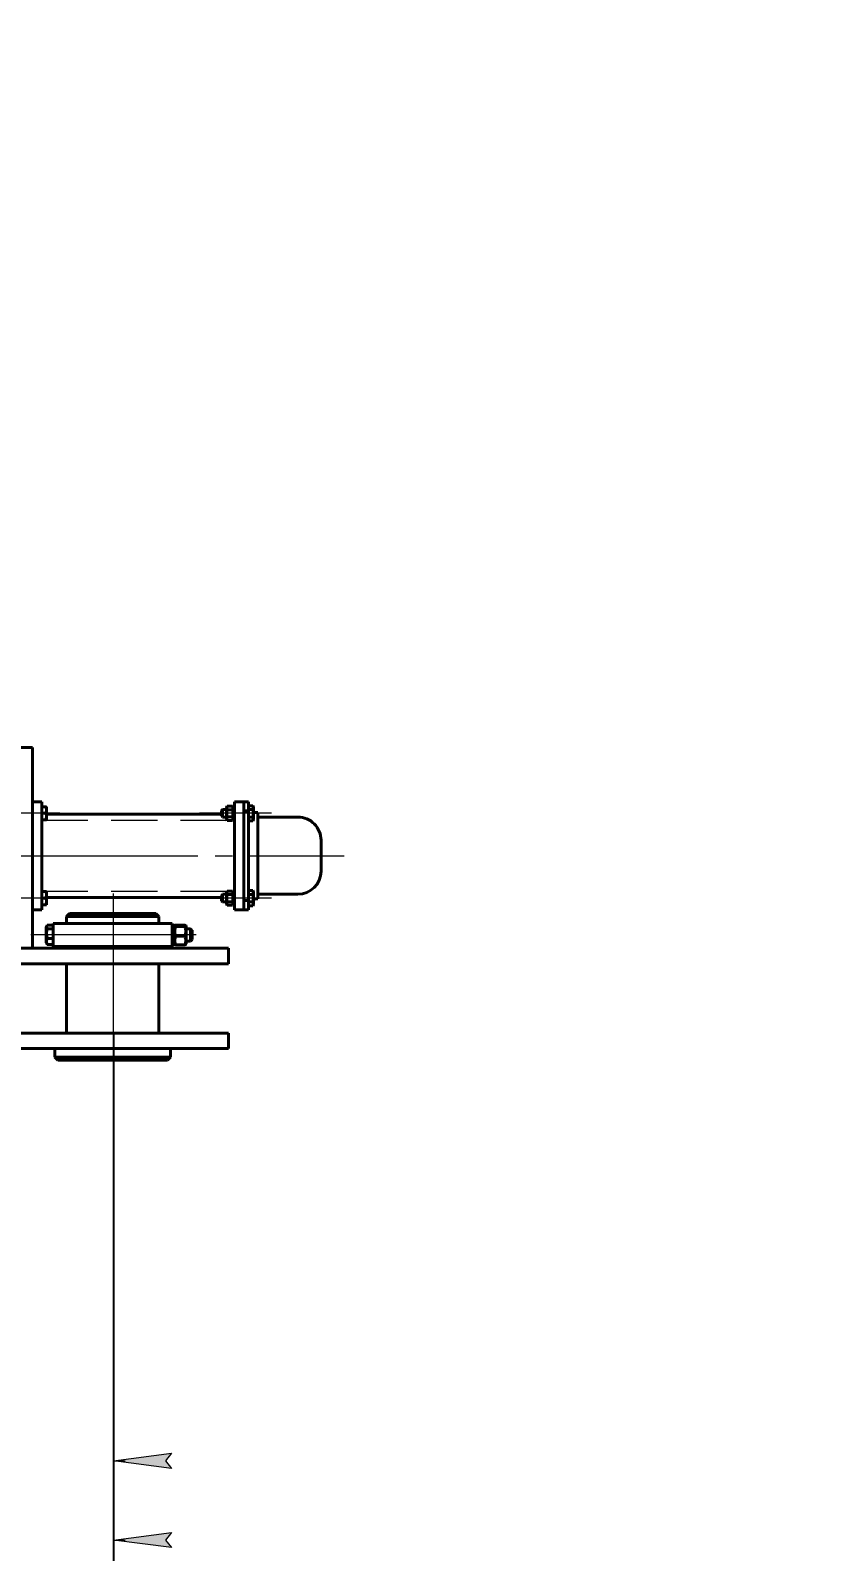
# Model space of a CAD drawing. Header units: millimetres. Extents: x 0 to 841, y 0 to 594.
# Drawn here: x 254 to 322.7, y 220.4 to 351.8 of the extents above; entities that cross this region are included whole.
import ezdxf

# ---------------------------------------------------------------- set-up
doc = ezdxf.new("R2010")
doc.units = ezdxf.units.MM
for name, pattern in [('K5LT_AXLED', [19.99626350402832, 15.49626350402832, -1.5, 1.5, -1.5]), ('K5LT_BASIC', [0]), ('K5LT_DASHED', [6, 4, -2]), ('K5LT_THIN', [0])]:
    doc.linetypes.add(name, pattern=pattern)
doc.layers.add('Системный слой', color=7, linetype='Continuous')
doc.styles.add('KDIMTEXTSTYLE', font='GOST_AU.SHX', dxfattribs={"width": 0.96, "oblique": 15, "height": 5})
doc.dimstyles.new('KDIMSTYLE (0.07)', dxfattribs={"dimtxt": 5, "dimasz": 1, "dimexe": 2, "dimexo": 0.0625, "dimgap": 1, "dimtad": 1, "dimlfac": 15, "dimtxsty": 'KDIMTEXTSTYLE', "dimsah": 1, "dimcen": 0.09, "dimdle": 1, "dimadec": 0, "dimazin": 0, "dimtfac": 0.667, "dimtmove": 0, "dimatfit": 3, "dimfxl": 1, "dimtvp": 1, "dimtolj": 1, "dimtzin": 0, "dimarcsym": 0})

# ---------------------------------------------------------------- blocks, each defined once
blk = doc.blocks.new('U174')
at = {"layer": 'Системный слой', "color": 150, "linetype": 'K5LT_BASIC', "lineweight": 40, "true_color": 0x0080ff}
for p, q in [((255.3573033075578, 274.3998830003552), (255.3573033075593, 273.4575030027819)), ((255.3573033075593, 273.4575030027819), (255.357303307565, 273.0065496670219))]:
    blk.add_line(p, q, dxfattribs=at)
blk = doc.blocks.new('U175')
at = {"layer": 'Системный слой', "color": 150, "linetype": 'K5LT_BASIC', "lineweight": 40, "true_color": 0x0080ff}
for p, q in [((255.4075497614288, 274.4869124113609), (255.3791772023041, 274.4043460553772)), ((255.3791772023041, 274.4043460553772), (255.3929008893386, 274.3213277369427)), ((255.3929008893386, 274.3213277369427), (255.4439715089087, 274.2400943504047)), ((255.4183581618508, 274.5043058156876), (255.4075497614288, 274.4869124113609)), ((255.4305439958439, 274.5215862901637), (255.4183581618508, 274.5043058156876)), ((255.4439715089113, 274.5387525772308), (255.4305439958439, 274.5215862901637))]:
    blk.add_line(p, q, dxfattribs=at)
blk = doc.blocks.new('U176')
at = {"layer": 'Системный слой', "color": 150, "linetype": 'K5LT_BASIC', "lineweight": 40, "true_color": 0x0080ff}
for p, q in [((267.8239699742253, 274.2365496670861), (267.8239699742246, 274.2022760647555)), ((267.8239699742246, 274.2022760647555), (267.8239699742308, 273.1698830004194))]:
    blk.add_line(p, q, dxfattribs=at)
blk = doc.blocks.new('U177')
at = {"layer": 'Системный слой', "color": 150, "linetype": 'K5LT_BASIC', "lineweight": 40, "true_color": 0x0080ff}
for p, q in [((267.9573033075594, 274.1032163337534), (267.9573033075587, 274.0775111320055)), ((267.9573033075587, 274.0775111320055), (267.9573033075634, 273.3032163337534))]:
    blk.add_line(p, q, dxfattribs=at)
blk = doc.blocks.new('U180')
at = {"layer": 'Системный слой', "color": 150, "linetype": 'K5LT_BASIC', "lineweight": 40, "true_color": 0x0080ff}
for p, q in [((266.4373033075553, 274.2188669048518), (266.4373033075571, 274.5398830004123)), ((266.4373033075657, 272.8665496670789), (266.4373033075556, 274.0848290577617))]:
    blk.add_line(p, q, dxfattribs=at)
blk = doc.blocks.new('U206')
at = {"layer": 'Системный слой', "color": 150, "linetype": 'K5LT_BASIC', "lineweight": 40, "true_color": 0x0080ff}
for p, q in [((266.4641402552052, 274.509699290592), (266.4631941951425, 274.4856286994307)), ((266.4631941951425, 274.4856286994307), (266.4872810005814, 274.4617483773101)), ((266.4780828326034, 274.5250664024133), (266.4641402552052, 274.509699290592)), ((266.5011824687454, 274.5402566705915), (266.4780828326034, 274.5250664024133)), ((266.4872810005814, 274.4617483773101), (266.531850436304, 274.4383389805467)), ((266.531850436308, 274.5552320106418), (266.5011824687454, 274.5402566705915))]:
    blk.add_line(p, q, dxfattribs=at)
blk = doc.blocks.new('U207')
at = {"layer": 'Системный слой', "color": 150, "linetype": 'K5LT_BASIC', "lineweight": 40, "true_color": 0x0080ff}
for p, q in [((267.3600923444106, 274.5402564323814), (267.3294228454763, 274.5552320106459)), ((267.3294228454722, 274.4383389805509), (267.3739928899632, 274.461747625391)), ((267.3831903627358, 274.5250665381589), (267.3600923444106, 274.5402564323814)), ((267.3739928899632, 274.461747625391), (267.3980779241863, 274.485626853181)), ((267.3971330273749, 274.5096992892131), (267.3831903627358, 274.5250665381589)), ((267.3980779241863, 274.485626853181), (267.3971330273749, 274.5096992892131))]:
    blk.add_line(p, q, dxfattribs=at)
blk = doc.blocks.new('U208')
at = {"layer": 'Системный слой', "color": 150, "linetype": 'K5LT_BASIC', "lineweight": 40, "true_color": 0x0080ff}
for p, q in [((267.4239699742242, 274.4632163337507), (267.4239699742247, 273.6070456168425)), ((267.4239699742247, 273.6070456168425), (267.423969974232, 272.9432163337507))]:
    blk.add_line(p, q, dxfattribs=at)
blk = doc.blocks.new('U218')
at = {"layer": 'Системный слой', "color": 150, "linetype": 'K5LT_BASIC', "lineweight": 40, "true_color": 0x0080ff}
for p, q in [((265.0906366408896, 274.703216333706), (265.0906366408866, 275.2812164571174)), ((265.0906366409007, 272.5478831237949), (265.0906366408999, 272.703216333706)), ((265.0906366409385, 265.214549790461), (265.0906366409076, 271.2145497904496))]:
    blk.add_line(p, q, dxfattribs=at)
blk = doc.blocks.new('U219')
at = {"layer": 'Системный слой', "color": 150, "linetype": 'K5LT_BASIC', "lineweight": 40, "true_color": 0x0080ff}
for p, q in [((257.0906366408896, 274.7032163336648), (257.0906366408866, 275.2812164570762)), ((257.0906366409007, 272.5478831237516), (257.0906366408999, 272.7032163336648)), ((257.0906366409385, 265.2145497904178), (257.0906366409076, 271.2145497904084))]:
    blk.add_line(p, q, dxfattribs=at)
blk = doc.blocks.new('U230')
at = {"layer": 'Системный слой', "color": 150, "linetype": 'K5LT_BASIC', "lineweight": 40, "true_color": 0x0080ff}
for p, q in [((255.3842172056502, 284.2145497904137), (255.3842172056443, 284.7528831237441)), ((255.3842172056502, 283.6762164570774), (255.3842172056502, 284.2145497904137))]:
    blk.add_line(p, q, dxfattribs=at)
blk = doc.blocks.new('U233')
at = {"layer": 'Системный слой', "color": 150, "linetype": 'K5LT_BASIC', "lineweight": 40, "true_color": 0x0080ff}
for p, q in [((255.3842172056898, 276.88121645708), (255.384217205684, 277.4195497904104)), ((255.3842172056898, 276.3428831237438), (255.3842172056898, 276.88121645708))]:
    blk.add_line(p, q, dxfattribs=at)
blk = doc.blocks.new('U241')
at = {"layer": 'Системный слой', "color": 150, "linetype": 'K5LT_BASIC', "lineweight": 40, "true_color": 0x0080ff}
for p, q in [((270.5908838723553, 276.8812164571165), (270.5908838723517, 277.2145497904517)), ((270.5908838723553, 276.547883123785), (270.5908838723553, 276.8812164571165))]:
    blk.add_line(p, q, dxfattribs=at)
blk = doc.blocks.new('U242')
at = {"layer": 'Системный слой', "color": 150, "linetype": 'K5LT_BASIC', "lineweight": 40, "true_color": 0x0080ff}
for p, q in [((270.4908838723547, 276.8812164571165), (270.4908838723522, 277.1145497904511)), ((270.4908838723547, 276.6478831237844), (270.4908838723547, 276.8812164571165))]:
    blk.add_line(p, q, dxfattribs=at)
blk = doc.blocks.new('U245')
at = {"layer": 'Системный слой', "color": 150, "linetype": 'K5LT_BASIC', "lineweight": 40, "true_color": 0x0080ff}
for p, q in [((270.5908838723157, 284.2145497904498), (270.5908838723121, 284.547883123785)), ((270.5908838723157, 283.8812164571183), (270.5908838723157, 284.2145497904498))]:
    blk.add_line(p, q, dxfattribs=at)
blk = doc.blocks.new('U246')
at = {"layer": 'Системный слой', "color": 150, "linetype": 'K5LT_BASIC', "lineweight": 40, "true_color": 0x0080ff}
for p, q in [((270.4908838723151, 284.2145497904498), (270.4908838723126, 284.4478831237844)), ((270.4908838723151, 283.9812164571177), (270.4908838723151, 284.2145497904498))]:
    blk.add_line(p, q, dxfattribs=at)
blk = doc.blocks.new('U253')
at = {"layer": 'Системный слой', "color": 150, "linetype": 'K5LT_BASIC', "lineweight": 40, "true_color": 0x0080ff}
for p, q in [((279.0908838723066, 281.8812164571841), (279.0908838723211, 280.5478831238436)), ((279.0908838723211, 280.5478831238436), (279.0908838723211, 279.2145497905174))]:
    blk.add_line(p, q, dxfattribs=at)
blk = doc.blocks.new('U258')
at = {"layer": 'Системный слой', "color": 150, "linetype": 'K5LT_BASIC', "lineweight": 40, "true_color": 0x0080ff}
for p, q in [((273.624217205627, 284.2812164571545), (273.6242172056674, 280.547883123801)), ((273.6242172056674, 280.547883123801), (273.6242172056674, 276.8145497904879))]:
    blk.add_line(p, q, dxfattribs=at)
blk = doc.blocks.new('U259')
at = {"layer": 'Системный слой', "color": 150, "linetype": 'K5LT_BASIC', "lineweight": 40, "true_color": 0x0080ff}
for start, end in [(180.0004692233696, 186.8058033297937), (248.8998039779968, 269.9999999999999)]:
    blk.add_arc((273.4908838722901, 284.9478831238205), 0.6666666666666669, start, end, dxfattribs=at)
blk = doc.blocks.new('U260')
at = {"layer": 'Системный слой', "color": 150, "linetype": 'K5LT_BASIC', "lineweight": 40, "true_color": 0x0080ff}
for start, end in [(173.1941966736379, 179.9995308298248), (90.0000000000001, 111.1001960220037)]:
    blk.add_arc((273.4908838723376, 276.1478831238205), 0.6666666666666677, start, end, dxfattribs=at)
blk = doc.blocks.new('KDIMARROW_01')
at = {"layer": 'Системный слой'}
blk.add_hatch(color=0, dxfattribs=at).paths.add_polyline_path([(0, 0), (-5, 0.658262491226197), (-4.5, 5.51091059616309e-16), (-5, -0.6582624912261956)])
at = {"layer": 'Системный слой', "color": 0, "linetype": 'K5LT_THIN', "lineweight": 18}
for p, q in [((-4.5, 5.51091059616309e-16), (-5, 0.658262491226197)), ((-5, 0.658262491226197), (0, 0)), ((0, 0), (-5, -0.6582624912261956)), ((-5, -0.6582624912261956), (-4.5, 5.51091059616309e-16)), ((0, 0), (-1, 0))]:
    blk.add_line(p, q, dxfattribs=at)

msp = doc.modelspace()

# ---------------------------------------------------------------- linework, layer by layer
at = {"layer": 'Системный слой', "color": 150, "linetype": 'K5LT_BASIC', "lineweight": 40, "true_color": 0x0080ff}
for p, q in [((254.157550538995, 289.8812164570691), (253.0908838723284, 289.8812164570633)), ((254.1575505390888, 272.5478831237357), (254.157550538995, 289.8812164570691)), ((254.1575505389805, 285.2145497903574), (254.9575505389805, 285.2145497903617)), ((254.9575505389805, 285.2145497903617), (254.957550539031, 275.8812164570284)), ((271.6242172056472, 285.2145497904518), (272.4242172056472, 285.2145497904561)), ((271.6242172056472, 285.2145497904518), (271.6242172056977, 275.8812164571185)), ((272.4242172056472, 285.2145497904561), (272.4242172056977, 275.8812164571228)), ((272.4242172056472, 285.2145497904561), (272.8242172056429, 285.2145497904626)), ((272.8242172056429, 285.2145497904626), (272.8242172056515, 284.4145497904583)), ((254.9575505389793, 284.7812164570769), (255.3172463227819, 284.7812164570788)), ((254.9575505389841, 284.214549790412), (255.3172463227868, 284.2145497904139)), ((255.3172463227819, 284.7812164570788), (255.3678589480172, 284.7812164570773)), ((255.3678589480172, 284.7812164570773), (255.3842172056443, 284.7528831237441)), ((255.3842172056505, 284.1478831237226), (270.4908838723154, 284.1478831238043)), ((270.5908838723121, 284.547883123785), (270.4908838723126, 284.4478831237844)), ((270.5908838723157, 283.8812164571183), (270.4908838723151, 283.9812164571177)), ((270.9308838723141, 284.5478831237868), (270.5908838723121, 284.547883123785)), ((270.9308838723177, 283.8812164571202), (270.5908838723157, 283.8812164571183)), ((270.9308838723111, 284.7212164571201), (270.9939152914766, 284.8303900775894)), ((270.9308838723166, 283.7078831237868), (270.9308838723111, 284.7212164571201)), ((270.9939152914766, 284.8303900775894), (271.4278524531443, 284.8303900775917)), ((270.9939152914812, 284.5224699340187), (271.4278524531489, 284.5224699340211)), ((270.9939152914845, 283.9066296468831), (271.4278524531522, 283.9066296468855)), ((271.4278524531443, 284.8303900775917), (271.4908838723111, 284.7212164571231)), ((271.4908838723166, 283.7078831237898), (271.4908838723111, 284.7212164571231)), ((271.4908838723111, 284.7212164571231), (271.4908838723166, 283.7078831237898)), ((271.4908838723111, 284.7212164571231), (271.6242172056444, 284.7212164571239)), ((272.4242172056515, 284.4145497904561), (272.4242172056933, 276.6812164571228)), ((272.4242172056515, 284.4145497904561), (272.8242172056515, 284.4145497904583)), ((272.8242172056437, 284.8688800955453), (273.1839129894463, 284.8688800955472)), ((272.8242172056485, 284.5417149430014), (273.1839129894511, 284.5417149430034)), ((272.8242172056933, 276.6812164571249), (272.8242172056515, 284.4145497904583)), ((272.824217205652, 283.8873846379199), (273.1839129894547, 283.8873846379218)), ((273.1839129894463, 284.8688800955472), (273.250883872311, 284.7528831237993)), ((273.2508838723168, 283.6762164571327), (273.250883872311, 284.7528831237993)), ((273.4908838722936, 284.2812164571538), (273.624217205627, 284.2812164571545)), ((273.6242172056383, 283.8812164571546), (277.0908838722958, 283.8812164571733)), ((254.9575505389854, 283.6478831237436), (255.3172463227881, 283.6478831237455)), ((255.3678589480233, 283.647883123744), (255.3172463227881, 283.6478831237455)), ((255.3678589480233, 283.647883123744), (255.3842172056502, 283.6762164570774)), ((270.9308838723166, 283.7078831237868), (270.9939152914833, 283.5987095033182)), ((270.9939152914833, 283.5987095033182), (271.427852453151, 283.5987095033205)), ((271.427852453151, 283.5987095033205), (271.4908838723166, 283.7078831237898)), ((271.4908838723166, 283.7078831237898), (271.6242172056499, 283.7078831237906)), ((272.8242172056507, 283.5602194853822), (273.1839129894533, 283.5602194853841)), ((273.1839129894533, 283.5602194853841), (273.2508838723168, 283.6762164571327)), ((254.957550539019, 277.4478831237432), (255.3172463228216, 277.4478831237452)), ((255.3172463228216, 277.4478831237452), (255.3678589480568, 277.4478831237437)), ((255.3678589480568, 277.4478831237437), (255.384217205684, 277.4195497904104)), ((270.9308838723508, 277.3878831237868), (270.9939152915163, 277.4970567442561)), ((270.9308838723562, 276.3745497904535), (270.9308838723508, 277.3878831237868)), ((270.9939152915163, 277.4970567442561), (271.427852453184, 277.4970567442584)), ((271.427852453184, 277.4970567442584), (271.4908838723508, 277.3878831237898)), ((271.4908838723562, 276.3745497904565), (271.4908838723508, 277.3878831237898)), ((271.4908838723508, 277.3878831237898), (271.4908838723562, 276.3745497904565)), ((271.4908838723508, 277.3878831237898), (271.6242172056841, 277.3878831237906)), ((272.8242172056833, 277.5355467622119), (273.1839129894859, 277.5355467622139)), ((273.1839129894859, 277.5355467622139), (273.2508838723506, 277.419549790466)), ((273.2508838723564, 276.3428831237994), (273.2508838723506, 277.419549790466)), ((254.9575505390238, 276.8812164570783), (255.3172463228264, 276.8812164570803)), ((254.9575505390251, 276.3145497904099), (255.3172463228277, 276.3145497904118)), ((255.3678589480629, 276.3145497904104), (255.3172463228277, 276.3145497904118)), ((255.3678589480629, 276.3145497904104), (255.3842172056898, 276.3428831237438)), ((255.3842172056895, 276.9478831237226), (270.4908838723543, 276.9478831238043)), ((270.5908838723517, 277.2145497904517), (270.4908838723522, 277.1145497904511)), ((270.5908838723553, 276.547883123785), (270.4908838723547, 276.6478831237844)), ((270.9308838723538, 277.2145497904535), (270.5908838723517, 277.2145497904517)), ((270.9308838723574, 276.5478831237868), (270.5908838723553, 276.547883123785)), ((270.9308838723562, 276.3745497904535), (270.993915291523, 276.2653761699849)), ((270.9939152915209, 277.1891366006854), (271.4278524531886, 277.1891366006877)), ((270.9939152915242, 276.5732963135498), (271.4278524531919, 276.5732963135521)), ((270.993915291523, 276.2653761699849), (271.4278524531907, 276.2653761699872)), ((271.4278524531907, 276.2653761699872), (271.4908838723562, 276.3745497904565)), ((271.4908838723562, 276.3745497904565), (271.6242172056895, 276.3745497904573)), ((272.4242172056933, 276.6812164571228), (272.8242172056933, 276.6812164571249)), ((272.8242172056881, 277.2083816096681), (273.1839129894908, 277.20838160967)), ((272.8242172056933, 276.6812164571249), (272.8242172056933, 275.8812164571293)), ((272.8242172056917, 276.5540513045866), (273.1839129894943, 276.5540513045885)), ((272.8242172056904, 276.2268861520488), (273.183912989493, 276.2268861520507)), ((273.183912989493, 276.2268861520507), (273.2508838723564, 276.3428831237994)), ((273.4908838723341, 276.8145497904871), (273.6242172056674, 276.8145497904879)), ((273.6242172056743, 277.2145497904879), (277.0908838723319, 277.2145497905066)), ((254.157550539031, 275.881216457024), (254.957550539031, 275.8812164570284)), ((266.2239699742155, 274.7032163337118), (255.9573033075488, 274.7032163336589)), ((255.9573033075488, 274.7032163336589), (255.9573033075591, 272.7032163336589)), ((257.3573033075519, 275.5478831237442), (257.0906366408866, 275.2812164570762)), ((257.0906366408866, 275.2812164570762), (265.0906366408866, 275.2812164571174)), ((257.3573033075519, 275.5478831237442), (264.8239699742186, 275.5478831237827)), ((264.8239699742186, 275.5478831237827), (265.0906366408866, 275.2812164571174)), ((266.2239699742155, 274.7032163337118), (266.2239699742258, 272.7032163337118)), ((271.6242172056977, 275.8812164571185), (272.4242172056977, 275.8812164571228)), ((272.4242172056977, 275.8812164571228), (272.8242172056933, 275.8812164571293)), ((255.4075497614288, 274.4869124113609), (255.3573033075578, 274.3998830003552)), ((255.9573033075578, 274.5387525772335), (255.4439715089113, 274.5387525772308)), ((255.9573033075553, 274.2400943504073), (255.4439715089087, 274.2400943504047)), ((255.9573033075589, 273.4045581068655), (255.4439715089123, 273.4045581068629)), ((266.4373033075571, 274.5398830004123), (266.2239699742238, 274.5398830004112)), ((266.4641402552052, 274.509699290592), (266.4373033075575, 274.4632163337456)), ((266.4373033075553, 274.2188669048518), (266.4373033075559, 274.1801982221479)), ((266.4373033075559, 274.1801982221479), (266.4373033075556, 274.0848290577617)), ((267.3294228454763, 274.5552320106459), (266.531850436308, 274.5552320106418)), ((267.3294228454722, 274.4383389805509), (266.531850436304, 274.4383389805467)), ((267.3294228454748, 273.5863233036552), (266.5318504363065, 273.5863233036511)), ((267.4239699742242, 274.4632163337507), (267.3971330273749, 274.5096992892131)), ((267.4239699742225, 274.236549667084), (267.8239699742253, 274.2365496670861)), ((267.8239699742253, 274.2365496670861), (267.9573033075594, 274.1032163337534)), ((254.1575505390888, 272.5478831237357), (253.0908838721716, 272.54788312373)), ((254.1575505390888, 272.5478831237357), (261.0908838727963, 272.5478831237733)), ((255.4075497614369, 272.9195202560167), (255.357303307565, 273.0065496670219)), ((255.957303307565, 272.8676800901497), (255.4439715089185, 272.8676800901471)), ((266.2239699742258, 272.7032163337118), (255.9573033075591, 272.7032163336589)), ((271.0908838727963, 272.5478831238273), (261.0908838727963, 272.5478831237733)), ((266.4373033075657, 272.8665496670789), (266.2239699742324, 272.8665496670778)), ((266.4641402552135, 272.8967333768995), (266.4373033075653, 272.9432163337456)), ((267.3294228454814, 272.8512006568545), (266.5318504363132, 272.8512006568504)), ((267.423969974232, 272.9432163337507), (267.3971330273832, 272.896733378288)), ((267.423969974228, 273.1698830004174), (267.8239699742308, 273.1698830004194)), ((267.8239699742308, 273.1698830004194), (267.9573033075634, 273.3032163337534)), ((271.0908838728035, 271.2145497904804), (271.0908838727963, 272.5478831238273)), ((261.0908838728035, 271.214549790429), (253.0908838721716, 271.2145497903878)), ((271.0908838728035, 271.2145497904804), (261.0908838728035, 271.214549790429)), ((253.0908838721716, 265.2145497903962), (261.0908838728816, 265.2145497904394)), ((271.0908838728816, 265.2145497904934), (261.0908838728816, 265.2145497904394)), ((271.0908838728889, 263.8812164571465), (271.0908838728816, 265.2145497904934)), ((261.0908838728889, 263.8812164570951), (253.0908838721716, 263.8812164570541)), ((256.0906366409491, 263.1478831237377), (256.0906366409453, 263.881216457071)), ((256.0906366409491, 263.1478831237377), (256.3573033076171, 262.8812164570724)), ((256.0906366409491, 263.1478831237377), (266.0906366409491, 263.1478831237893)), ((256.3573033076171, 262.8812164570724), (265.8239699742838, 262.8812164571212)), ((271.0908838728889, 263.8812164571465), (261.0908838728889, 263.8812164570951)), ((266.0906366409491, 263.1478831237893), (265.8239699742838, 262.8812164571212)), ((266.0906366409491, 263.1478831237893), (266.0906366409453, 263.8812164571225))]:
    msp.add_line(p, q, dxfattribs=at)
at = {"layer": 'Системный слой', "color": 30, "linetype": 'K5LT_AXLED', "lineweight": 18, "true_color": 0xff8000}
for p, q in [((256.530883872314, 284.2145497904163), (250.1242172056473, 284.2145497903816)), ((274.7975505389805, 284.2145497904744), (268.5908838723138, 284.2145497904408)), ((252.9575505389805, 280.5478831237101), (281.0908838723211, 280.5478831238538)), ((256.5308838723536, 276.8812164570828), (250.1242172056869, 276.8812164570481)), ((261.1574269235915, 262.0478831237638), (261.157426923513, 277.2812164570972)), ((274.7975505390202, 276.881216457141), (268.5908838723535, 276.8812164571075)), ((268.2907602568585, 273.7032163337552), (254.0240935901919, 273.7032163336817))]:
    msp.add_line(p, q, dxfattribs=at)
at = {"layer": 'Системный слой', "color": 7, "linetype": 'K5LT_THIN', "lineweight": 18}
for p, q in [((270.590883872313, 284.5117987319516), (270.5547994804789, 284.5117987319514)), ((270.5908838723163, 283.9173008489516), (270.5547994804821, 283.9173008489514)), ((270.9308838723144, 284.5117987319535), (270.590883872313, 284.5117987319516)), ((270.9308838723177, 283.9173008489535), (270.5908838723163, 283.9173008489516)), ((270.5908838723527, 277.1784653986183), (270.5547994805186, 277.1784653986181)), ((270.5908838723559, 276.5839675156183), (270.5547994805218, 276.5839675156181)), ((270.9308838723541, 277.1784653986201), (270.5908838723527, 277.1784653986183)), ((270.9308838723574, 276.5839675156201), (270.5908838723559, 276.5839675156183)), ((267.4239699742226, 274.182423079334), (267.8239699742244, 274.1824230793361)), ((267.8239699742244, 274.1824230793361), (267.8451863902652, 274.1824230793517)), ((267.8451863902652, 274.1824230793517), (267.8780965619756, 274.1824230793363)), ((267.4239699742275, 273.2240095881673), (267.8239699742293, 273.2240095881694)), ((267.8239699742293, 273.2240095881694), (267.8780965619806, 273.2240095881697))]:
    msp.add_line(p, q, dxfattribs=at)
at = {"layer": 'Системный слой', "color": 7, "linetype": 'K5LT_DASHED', "lineweight": 18}
for p, q in [((254.9575505389639, 283.6145497903869), (271.4376991596076, 283.6157645694795)), ((254.9575505389971, 277.4812164570536), (271.6242172056637, 277.4812164571437))]:
    msp.add_line(p, q, dxfattribs=at)
at = {"layer": 'Системный слой', "color": 150, "linetype": 'K5LT_BASIC', "lineweight": 40, "true_color": 0x0080ff}
for centre, start, end in [((277.0908838723066, 281.8812164571733), 0, 90.00000000030988), ((277.0908838723211, 279.2145497905066), 270.0000000003099, 0)]:
    msp.add_arc(centre, 2, start, end, dxfattribs=at)
for centre, major_axis, ratio, start_param, end_param in [((266.1123259123279, 273.7032163337439), (-2.295434809345097, -0.7464316670235875), 0.1646555951899774, 4.517048962130072, 4.610310215070851), ((266.5489473694615, 273.7032163337462), (-2.295434809345096, -0.7464316670235872), 0.1646555951899775, 4.707484177496312, 4.80074543043709)]:
    msp.add_ellipse(centre, major_axis=major_axis, ratio=ratio, start_param=start_param, end_param=end_param, dxfattribs=at)
for points, knots in [([(255.3172463227868, 284.2145497904139), (255.3245853939527, 284.2365670158273), (255.3344027328324, 284.2688144502287), (255.3465803604215, 284.3168225633983), (255.3550059971464, 284.3567709814455), (255.3615176917349, 284.398312279597), (255.3655537808108, 284.4361204614118), (255.3676433064928, 284.4710307980167), (255.3680721569759, 284.5048986943916), (255.3670335125165, 284.5371466898706), (255.3643544969513, 284.5731609249414), (255.359361915937, 284.6132187905866), (255.3489067050165, 284.6710863212224), (255.33458836827, 284.7270458157781), (255.3216812783328, 284.7679115355935), (255.3172463227819, 284.7812164570788)], [0, 0, 0, 0, 1.912448713756771, 2.780687487253652, 4.100621444448037, 5.299780095756682, 6.277541965017119, 7.267519297970911, 8.214858074124157, 9.102066570931536, 9.958160303253212, 11.22579665117693, 12.46383647138562, 14.8426704452953, 16, 16, 16, 16]), ([(255.3172463227881, 283.6478831237455), (255.3245853939542, 283.6699003491591), (255.3344027328341, 283.7021477835607), (255.3465803604235, 283.7501558967306), (255.3550059971486, 283.7901043147781), (255.3615176917374, 283.8316456129299), (255.3655537808135, 283.869453794745), (255.3676433064957, 283.9043641313501), (255.368072156979, 283.9382320277252), (255.3670335125198, 283.9704800232045), (255.3643544969548, 284.0064942582754), (255.3593619159408, 284.0465521239209), (255.3489067050206, 284.104419654557), (255.3345883682745, 284.1603791491129), (255.3216812783376, 284.2012448689285), (255.3172463227868, 284.2145497904139)], [0, 0, 0, 0, 1.912448713759074, 2.780687487257097, 4.100621444453032, 5.299780095762793, 6.277541965023885, 7.267519297978096, 8.21485807413137, 9.102066570938513, 9.958160303259739, 11.22579665118263, 12.46383647139023, 14.84267044529702, 16, 16, 16, 16]), ([(270.9939152914766, 284.8303900775894), (270.9825624847722, 284.810726428927), (270.9696993046464, 284.7847671032604), (270.9577412845955, 284.7507682113425), (270.9522481264899, 284.7305356536766), (270.9484494475618, 284.7099911260325), (270.9464828364282, 284.691021250405), (270.9460792122023, 284.6726178254903), (270.9472112634741, 284.6523250586351), (270.9504798295669, 284.6300551034902), (270.9571939627065, 284.6031178171358), (270.9701165585066, 284.5670783333989), (270.9840685850244, 284.5395250001775), (270.9939152914812, 284.5224699340187)], [0, 0, 0, 0, 2.750356140234145, 3.588043763920461, 4.63730758382182, 5.492849219428376, 6.359079385765209, 7.188000814899543, 7.964308249604735, 9.085494098083332, 10.18771442924891, 11.61111218460612, 14, 14, 14, 14]), ([(270.9939152914812, 284.5224699340187), (270.9865760486966, 284.4970460374957), (270.977386463288, 284.4619846568324), (270.9660268164243, 284.4097896496918), (270.958376780512, 284.3679072190108), (270.9521137554181, 284.321771301597), (270.9483769317972, 284.2806749283401), (270.946471907263, 284.2427332315362), (270.9460792038107, 284.2069254310796), (270.9470567642068, 284.1718790505957), (270.9495781848822, 284.1327396091918), (270.9548414644039, 284.0839768435101), (270.9676153163263, 284.0062598290388), (270.9826178476684, 283.9457651480937), (270.9939152914845, 283.9066296468831)], [0, 0, 0, 0, 1.905022756020355, 2.606894519300273, 3.844332604171159, 4.968543839773186, 5.957069495295124, 6.81329934184877, 7.701429444492421, 8.533187410249436, 9.335775284301192, 10.52418436047986, 12.06338775678538, 15, 15, 15, 15]), ([(270.9939152914845, 283.9066296468831), (270.98256248478, 283.8869659982209), (270.9696993046536, 283.8610066725553), (270.9577412846021, 283.8270077806382), (270.9522481264961, 283.8067752229728), (270.9484494475675, 283.7862306953292), (270.9464828364336, 283.767260819702), (270.9460792122072, 283.7488573947877), (270.9472112634786, 283.7285646279329), (270.9504798295709, 283.7062946727884), (270.9571939627099, 283.6793573864343), (270.9701165585095, 283.6433179026978), (270.9840685850265, 283.6157645694768), (270.9939152914833, 283.5987095033182)], [0, 0, 0, 0, 2.750356140213974, 3.588043763894758, 4.63730758379039, 5.49284921939356, 6.359079385728336, 7.188000814862418, 7.96430824956875, 9.085494098050821, 10.18771442922096, 11.6111121845871, 14, 14, 14, 14]), ([(271.4278524531489, 284.5224699340211), (271.4392052598529, 284.5421335826842), (271.452068439979, 284.5680929083497), (271.4640264600299, 284.6020918002676), (271.4695196181355, 284.6223243579333), (271.4733182970637, 284.6428688855773), (271.4752849081973, 284.6618387612048), (271.4756885324233, 284.6802421861194), (271.4745564811515, 284.7005349529747), (271.4712879150588, 284.7228049081197), (271.4645737819193, 284.7497421944742), (271.4516511861191, 284.7857816782114), (271.4376991596014, 284.813335011433), (271.4278524531443, 284.8303900775917)], [0, 0, 0, 0, 2.750356140214016, 3.588043763895241, 4.637307583790903, 5.49284921939392, 6.359079385728623, 7.188000814862696, 7.964308249569036, 9.085494098051127, 10.18771442922122, 11.61111218458714, 14, 14, 14, 14]), ([(271.4278524531522, 283.9066296468855), (271.435191695937, 283.9320535434084), (271.4443812813455, 283.9671149240718), (271.4557409282091, 284.0193099312124), (271.4633909641212, 284.0611923618935), (271.4696539892154, 284.1073282793072), (271.4733908128363, 284.1484246525641), (271.4752958373705, 284.1863663493681), (271.4756885408228, 284.2221741498246), (271.4747109804267, 284.2572205303085), (271.4721895597514, 284.2963599717124), (271.4669262802299, 284.345122737394), (271.4541524283069, 284.4228397518655), (271.4391498969649, 284.4833344328105), (271.4278524531489, 284.5224699340211)], [0, 0, 0, 0, 1.905022756020713, 2.606894519300851, 3.844332604171235, 4.968543839773329, 5.957069495295709, 6.813299341849262, 7.701429444492958, 8.533187410249912, 9.335775284301475, 10.52418436047991, 12.06338775678567, 15, 15, 15, 15]), ([(271.427852453151, 283.5987095033205), (271.4392052598558, 283.6183731519828), (271.452068439982, 283.6443324776484), (271.4640264600335, 283.6783313695655), (271.4695196181395, 283.6985639272308), (271.4733182970681, 283.7191084548745), (271.475284908202, 283.7380783305016), (271.4756885324284, 283.7564817554159), (271.474556481157, 283.7767745222708), (271.4712879150647, 283.7990444774153), (271.4645737819257, 283.8259817637693), (271.4516511861262, 283.8620212475059), (271.4376991596089, 283.8895745807268), (271.4278524531522, 283.9066296468855)], [0, 0, 0, 0, 2.750356140214343, 3.588043763894831, 4.637307583790548, 5.492849219393844, 6.359079385728626, 7.188000814862721, 7.964308249569093, 9.085494098051369, 10.18771442922165, 11.6111121845867, 14, 14, 14, 14]), ([(273.1839129894511, 284.5417149430034), (273.1959753465745, 284.5626075697073), (273.2096424754581, 284.5901893532276), (273.2223478717622, 284.6263131758903), (273.2281843522494, 284.6478102684101), (273.2322204486106, 284.6696388290319), (273.23430997294, 284.6897943218861), (273.2347388236802, 284.7093479608579), (273.2335360192039, 284.7309090256416), (273.2300631677304, 284.7545708529831), (273.2229294012697, 284.7831917197349), (273.209199143232, 284.8214836712056), (273.1943751150569, 284.8507590877534), (273.1839129894463, 284.8688800955472)], [0, 0, 0, 0, 2.750356140215421, 3.588043763896403, 4.637307583792444, 5.492849219395899, 6.359079385730834, 7.188000814864949, 7.964308249571199, 9.085494098053031, 10.18771442922285, 11.61111218458831, 14, 14, 14, 14]), ([(273.1839129894547, 283.8873846379218), (273.1917109349135, 283.9143975279773), (273.2014748694099, 283.9516502449322), (273.2135444942027, 284.0071074400192), (273.2216726573589, 284.0516075226179), (273.2283271215219, 284.10062693487), (273.232297496619, 284.1442918314555), (273.2343215851866, 284.1846048843097), (273.2347388326047, 284.2226506722948), (273.233865281811, 284.2539682191273), (273.2318784740899, 284.2898062896107), (273.227595645214, 284.3369277389144), (273.2142933396033, 284.4255258676151), (273.197244324374, 284.4955338349157), (273.1839129894511, 284.5417149430034)], [0, 0, 0, 0, 1.905022756022282, 2.606894519303093, 3.844332604174101, 4.968543839776878, 5.957069495301741, 6.813299341853565, 7.701429444497286, 8.53318741025401, 8.934797495635884, 10.13277608341734, 11.7385470668006, 15, 15, 15, 15]), ([(273.1839129894533, 283.5602194853841), (273.1959753465771, 283.5811121120876), (273.2096424754612, 283.6086938956075), (273.222347871766, 283.6448177182694), (273.2281843522536, 283.6663148107888), (273.2322204486152, 283.6881433714101), (273.2343099729451, 283.708298864264), (273.2347388236855, 283.7278525032355), (273.2335360192097, 283.7494135680187), (273.2300631677367, 283.7730753953598), (273.2229294012764, 283.801696262111), (273.2091991432395, 283.839988213581), (273.194375115065, 283.8692636301283), (273.1839129894547, 283.8873846379218)], [0, 0, 0, 0, 2.750356140214734, 3.588043763895521, 4.637307583791361, 5.492849219394694, 6.359079385729547, 7.188000814863672, 7.964308249569951, 9.085494098051905, 10.1877144292219, 11.61111218458765, 14, 14, 14, 14]), ([(255.3172463228264, 276.8812164570803), (255.3245853939924, 276.9032336824937), (255.3344027328721, 276.935481116895), (255.3465803604612, 276.9834892300646), (255.355005997186, 277.0234376481118), (255.3615176917746, 277.0649789462633), (255.3655537808505, 277.1027871280781), (255.3676433065325, 277.1376974646831), (255.3680721570155, 277.171565361058), (255.3670335125561, 277.203813356537), (255.364354496991, 277.2398275916077), (255.3593619159767, 277.279885457253), (255.3489067050562, 277.3377529878887), (255.3345883683097, 277.3937124824445), (255.3216812783725, 277.4345782022599), (255.3172463228216, 277.4478831237452)], [0, 0, 0, 0, 1.912448713756771, 2.780687487253652, 4.100621444448037, 5.299780095756682, 6.277541965017119, 7.267519297970911, 8.214858074124157, 9.102066570931536, 9.958160303253212, 11.22579665117693, 12.46383647138562, 14.8426704452953, 16, 16, 16, 16]), ([(270.9939152915163, 277.4970567442561), (270.9825624848119, 277.4773930955936), (270.9696993046861, 277.451433769927), (270.9577412846352, 277.4174348780091), (270.9522481265296, 277.3972023203433), (270.9484494476014, 277.3766577926992), (270.9464828364679, 277.3576879170716), (270.946079212242, 277.339284492157), (270.9472112635138, 277.3189917253018), (270.9504798296065, 277.2967217701569), (270.9571939627461, 277.2697844838025), (270.9701165585463, 277.2337450000655), (270.984068585064, 277.2061916668442), (270.9939152915209, 277.1891366006854)], [0, 0, 0, 0, 2.750356140234145, 3.588043763920461, 4.63730758382182, 5.492849219428376, 6.359079385765209, 7.188000814899543, 7.964308249604735, 9.085494098083332, 10.18771442924891, 11.61111218460612, 14, 14, 14, 14]), ([(271.4278524531886, 277.1891366006877), (271.4392052598926, 277.2088002493508), (271.4520684400187, 277.2347595750165), (271.4640264600695, 277.2687584669343), (271.4695196181752, 277.2889910245999), (271.4733182971033, 277.309535552244), (271.4752849082369, 277.3285054278715), (271.475688532463, 277.3469088527861), (271.4745564811912, 277.3672016196413), (271.4712879150985, 277.3894715747863), (271.4645737819589, 277.4164088611409), (271.4516511861588, 277.452448344878), (271.437699159641, 277.4800016780997), (271.427852453184, 277.4970567442584)], [0, 0, 0, 0, 2.750356140214016, 3.588043763895241, 4.637307583790903, 5.49284921939392, 6.359079385728623, 7.188000814862696, 7.964308249569036, 9.085494098051127, 10.18771442922122, 11.61111218458714, 14, 14, 14, 14]), ([(273.1839129894908, 277.20838160967), (273.1959753466141, 277.229274236374), (273.2096424754978, 277.2568560198943), (273.2223478718018, 277.2929798425569), (273.2281843522891, 277.3144769350768), (273.2322204486503, 277.3363054956985), (273.2343099729797, 277.3564609885528), (273.2347388237199, 277.3760146275246), (273.2335360192436, 277.3975756923082), (273.23006316777, 277.4212375196498), (273.2229294013093, 277.4498583864015), (273.2091991432716, 277.4881503378722), (273.1943751150966, 277.5174257544201), (273.1839129894859, 277.5355467622139)], [0, 0, 0, 0, 2.750356140215421, 3.588043763896403, 4.637307583792444, 5.492849219395899, 6.359079385730834, 7.188000814864949, 7.964308249571199, 9.085494098053031, 10.18771442922285, 11.61111218458831, 14, 14, 14, 14]), ([(255.3172463228277, 276.3145497904118), (255.3245853939938, 276.3365670158255), (255.3344027328737, 276.368814450227), (255.3465803604632, 276.416822563397), (255.3550059971882, 276.4567709814445), (255.3615176917771, 276.4983122795962), (255.3655537808532, 276.5361204614113), (255.3676433065354, 276.5710307980165), (255.3680721570186, 276.6048986943916), (255.3670335125594, 276.6371466898708), (255.3643544969945, 276.6731609249417), (255.3593619159804, 276.7132187905872), (255.3489067050602, 276.7710863212233), (255.3345883683142, 276.8270458157793), (255.3216812783772, 276.8679115355949), (255.3172463228264, 276.8812164570803)], [0, 0, 0, 0, 1.912448713759074, 2.780687487257097, 4.100621444453032, 5.299780095762793, 6.277541965023885, 7.267519297978096, 8.21485807413137, 9.102066570938513, 9.958160303259739, 11.22579665118263, 12.46383647139023, 14.84267044529702, 16, 16, 16, 16]), ([(270.9939152915209, 277.1891366006854), (270.9865760487363, 277.1637127041624), (270.9773864633276, 277.1286513234991), (270.966026816464, 277.0764563163585), (270.9583767805518, 277.0345738856773), (270.9521137554577, 276.9884379682637), (270.9483769318368, 276.9473415950068), (270.9464719073026, 276.9093998982028), (270.9460792038503, 276.8735920977463), (270.9470567642464, 276.8385457172624), (270.949578184922, 276.7994062758585), (270.954841464444, 276.750643510177), (270.9676153163655, 276.6729264957053), (270.9826178477082, 276.6124318147604), (270.9939152915242, 276.5732963135498)], [0, 0, 0, 0, 1.905022756020355, 2.606894519300273, 3.844332604171159, 4.968543839773186, 5.957069495295124, 6.81329934184877, 7.701429444492421, 8.533187410249436, 9.335775284301192, 10.52418436047986, 12.06338775678538, 15, 15, 15, 15]), ([(270.9939152915242, 276.5732963135498), (270.9825624848195, 276.5536326648876), (270.9696993046933, 276.5276733392219), (270.9577412846417, 276.4936744473048), (270.9522481265357, 276.4734418896395), (270.9484494476071, 276.4528973619958), (270.9464828364733, 276.4339274863686), (270.9460792122468, 276.4155240614544), (270.9472112635182, 276.3952312945996), (270.9504798296105, 276.372961339455), (270.9571939627495, 276.346024053101), (270.9701165585491, 276.3099845693645), (270.9840685850662, 276.2824312361435), (270.993915291523, 276.2653761699849)], [0, 0, 0, 0, 2.750356140213974, 3.588043763894758, 4.63730758379039, 5.49284921939356, 6.359079385728336, 7.188000814862418, 7.96430824956875, 9.085494098050821, 10.18771442922096, 11.6111121845871, 14, 14, 14, 14]), ([(271.4278524531919, 276.5732963135521), (271.4351916959766, 276.598720210075), (271.4443812813851, 276.6337815907385), (271.4557409282488, 276.6859765978791), (271.4633909641611, 276.7278590285603), (271.4696539892551, 276.7739949459738), (271.4733908128759, 276.8150913192308), (271.4752958374101, 276.8530330160347), (271.4756885408624, 276.8888408164913), (271.4747109804664, 276.9238871969752), (271.4721895597912, 276.9630266383789), (271.4669262802697, 277.0117894040603), (271.4541524283464, 277.0895064185324), (271.4391498970045, 277.1500010994773), (271.4278524531886, 277.1891366006877)], [0, 0, 0, 0, 1.905022756020713, 2.606894519300851, 3.844332604171235, 4.968543839773329, 5.957069495295709, 6.813299341849262, 7.701429444492958, 8.533187410249912, 9.335775284301475, 10.52418436047991, 12.06338775678567, 15, 15, 15, 15]), ([(271.4278524531907, 276.2653761699872), (271.4392052598955, 276.2850398186495), (271.4520684400215, 276.310999144315), (271.4640264600732, 276.3449980362321), (271.4695196181791, 276.3652305938975), (271.4733182971077, 276.3857751215411), (271.4752849082417, 276.4047449971683), (271.475688532468, 276.4231484220826), (271.4745564811967, 276.4434411889374), (271.4712879151043, 276.465711144082), (271.4645737819653, 276.492648430436), (271.4516511861658, 276.5286879141725), (271.4376991596486, 276.5562412473934), (271.4278524531919, 276.5732963135521)], [0, 0, 0, 0, 2.750356140214343, 3.588043763894831, 4.637307583790548, 5.492849219393844, 6.359079385728626, 7.188000814862721, 7.964308249569093, 9.085494098051369, 10.18771442922165, 11.6111121845867, 14, 14, 14, 14]), ([(273.1839129894943, 276.5540513045885), (273.1917109349532, 276.5810641946439), (273.2014748694496, 276.618316911599), (273.2135444942423, 276.6737741066859), (273.2216726573987, 276.7182741892848), (273.2283271215615, 276.7672936015366), (273.2322974966586, 276.8109584981222), (273.2343215852262, 276.8512715509764), (273.2347388326443, 276.8893173389615), (273.2338652818507, 276.920634885794), (273.2318784741295, 276.9564729562774), (273.2275956452528, 277.0035944055825), (273.2142933396438, 277.0921925342805), (273.1972443244137, 277.1622005015826), (273.1839129894908, 277.20838160967)], [0, 0, 0, 0, 1.905022756022282, 2.606894519303093, 3.844332604174101, 4.968543839776878, 5.957069495301741, 6.813299341853565, 7.701429444497286, 8.53318741025401, 8.934797495635884, 10.13277608341734, 11.7385470668006, 15, 15, 15, 15]), ([(273.183912989493, 276.2268861520507), (273.1959753466168, 276.2477787787543), (273.2096424755009, 276.2753605622741), (273.2223478718057, 276.3114843849361), (273.2281843522933, 276.3329814774554), (273.2322204486549, 276.3548100380768), (273.2343099729847, 276.3749655309307), (273.2347388237252, 276.3945191699021), (273.2335360192494, 276.4160802346854), (273.2300631677763, 276.4397420620265), (273.2229294013161, 276.4683629287777), (273.2091991432791, 276.5066548802477), (273.1943751151046, 276.535930296795), (273.1839129894943, 276.5540513045885)], [0, 0, 0, 0, 2.750356140214734, 3.588043763895521, 4.637307583791361, 5.492849219394694, 6.359079385729547, 7.188000814863672, 7.964308249569951, 9.085494098051905, 10.1877144292219, 11.61111218458765, 14, 14, 14, 14]), ([(255.4439715089087, 274.2400943504047), (255.4356291889695, 274.2115794277092), (255.4242509462993, 274.1694782618189), (255.410156833732, 274.1086152655822), (255.4017369073942, 274.0666402648538), (255.3932943993284, 274.0172253512915), (255.3878657130019, 273.9777656624598), (255.3829963547363, 273.9307603044356), (255.3798325407632, 273.8876059453549), (255.3782182453108, 273.8367433015011), (255.3786482672191, 273.7880096063944), (255.3808348242764, 273.74145458977), (255.3851969507151, 273.6889770654111), (255.3934795378156, 273.6233941792718), (255.4112483533596, 273.5256027131914), (255.430432287534, 273.4508367482875), (255.4439715089123, 273.4045581068629)], [0, 0, 0, 0, 1.784804775729072, 2.618270200643735, 3.753184624239938, 4.356910284731149, 5.631016351747724, 6.146733976393178, 7.197334475736409, 8.231074143254839, 9.204643011794158, 10.12610382838794, 11.03238569049267, 12.37079609262753, 14.09920765271422, 17, 17, 17, 17]), ([(255.4439715089123, 273.4045581068629), (255.4344738874034, 273.3836982874859), (255.4217690959121, 273.3531460428525), (255.4060098131496, 273.3076616300557), (255.3951060479763, 273.2698132286695), (255.386679149097, 273.2304556820282), (255.3814559749988, 273.1946350084956), (255.3787518829398, 273.1615598456496), (255.3781968999617, 273.1294723238211), (255.3795410280856, 273.0989195476049), (255.3825252934756, 273.069549097939), (255.3877507497846, 273.0361857095044), (255.3970162193958, 272.994462551419), (255.414715440123, 272.936504133101), (255.4324050396146, 272.8930838529794), (255.4439715089185, 272.8676800901471)], [0, 0, 0, 0, 1.912448713756773, 2.780687487253647, 4.100621444448018, 5.299780095756669, 6.277541965017104, 7.267519297970901, 8.21485807412414, 9.102066570931521, 9.958160303253193, 10.80659157177174, 12.05516694940965, 13.66764409308713, 16, 16, 16, 16]), ([(266.531850436304, 274.4383389805467), (266.5227497236433, 274.4092616528429), (266.5103370952753, 274.3663301179973), (266.4949616997474, 274.3042667098122), (266.4857763255606, 274.2614638285073), (266.4765663167615, 274.2110742956139), (266.4706441134962, 274.1708363361598), (266.4653320862972, 274.122903882907), (266.4618806528719, 274.0788983825504), (266.4601196032875, 274.0270325655176), (266.4605887180963, 273.9773376868754), (266.4629740530679, 273.9298644571876), (266.4670663318267, 273.883845790644), (266.4736785341148, 273.8313420335582), (266.485976452347, 273.7588470415459), (266.5055666698474, 273.6746108790014), (266.5234825847175, 273.6130591915955), (266.5318504363065, 273.5863233036511)], [0, 0, 0, 0, 1.889793291946643, 2.772286094796587, 3.973960190369336, 4.613199125007104, 5.962252607729884, 6.508306563236489, 7.62070709195238, 8.715254975206959, 9.746092600719283, 10.72175699476004, 11.68134955463591, 12.62902123257713, 14.0218160303113, 16.25990906940641, 18, 18, 18, 18]), ([(266.5318504363065, 273.5863233036511), (266.5227497236456, 273.5612352651523), (266.5103370952783, 273.5241937594823), (266.4949616997506, 273.4706451944364), (266.4857763255641, 273.4337146915727), (266.4765663167652, 273.3902383943683), (266.4706441135, 273.3555209166765), (266.4653320863014, 273.3141645979392), (266.4618806528762, 273.2761964703881), (266.460119603292, 273.2314464291277), (266.4605887181011, 273.1885694824816), (266.4629740530728, 273.1476093837338), (266.4670663318318, 273.1079042880775), (266.4736785341202, 273.0626038295031), (266.4859764523527, 273.0000548508245), (266.5055666698535, 272.9273755416928), (266.523482584724, 272.8742684914494), (266.5318504363132, 272.8512006568504)], [0, 0, 0, 0, 1.889793291942255, 2.772286094790025, 3.973960190358302, 4.613199124994126, 5.96225260771416, 6.508306563220109, 7.620707091934793, 8.715254975188941, 9.74609260070144, 10.72175699474309, 11.68134955462016, 12.62902123256287, 14.0218160302997, 16.25990906939991, 18, 18, 18, 18]), ([(267.3294228454748, 273.5863233036552), (267.3385235581358, 273.6154006313593), (267.3509361865034, 273.6583321662047), (267.3663115820315, 273.7203955743901), (267.3754969562182, 273.7631984556952), (267.3847069650174, 273.8135879885887), (267.3906291682827, 273.8538259480429), (267.3959411954816, 273.9017584012958), (267.3993926289069, 273.9457639016525), (267.4011536784913, 273.9976297186853), (267.4006845636823, 274.0473245973274), (267.3982992287108, 274.0947978270152), (267.3942069499519, 274.1408164935587), (267.3875947476638, 274.1933202506444), (267.3752968294316, 274.2658152426565), (267.3557066119313, 274.3500514052006), (267.3377906970611, 274.4116030926065), (267.3294228454722, 274.4383389805509)], [0, 0, 0, 0, 1.889793291953645, 2.772286094807047, 3.973960190383022, 4.613199125022391, 5.962252607748694, 6.508306563256505, 7.620707091974353, 8.715254975229609, 9.746092600741656, 10.72175699478125, 11.68134955465576, 12.62902123259525, 14.02181603032591, 16.25990906941212, 18, 18, 18, 18]), ([(267.3294228454814, 272.8512006568545), (267.3385235581421, 272.8762886953533), (267.3509361865097, 272.9133302010235), (267.3663115820374, 272.9668787660697), (267.375496956224, 273.0038092689335), (267.3847069650228, 273.0472855661381), (267.390629168288, 273.08200304383), (267.3959411954867, 273.1233593625673), (267.3993926289118, 273.1613274901185), (267.401153678496, 273.2060775313789), (267.4006845636868, 273.248954478025), (267.3982992287151, 273.2899145767727), (267.394206949956, 273.329619672429), (267.3875947476677, 273.3749201310033), (267.3752968294351, 273.4374691096818), (267.3557066119344, 273.5101484188132), (267.3377906970639, 273.5632554690565), (267.3294228454748, 273.5863233036552)], [0, 0, 0, 0, 1.889793291948127, 2.772286094798802, 3.97396019037193, 4.613199125009915, 5.962252607733369, 6.508306563240251, 7.620707091956573, 8.715254975211336, 9.746092600723633, 10.72175699476415, 11.68134955463971, 12.62902123258058, 14.02181603031411, 16.2599090694078, 18, 18, 18, 18]), ([(266.5318504363132, 272.8512006568504), (266.5190833622103, 272.8567971132398), (266.4998286726797, 272.8662442052904), (266.4801636351805, 272.8791228919891), (266.469678130016, 272.8886799541569), (266.4655001495605, 272.8943779479026), (266.4641402552135, 272.8967333768995)], [0, 0, 0, 0, 2.635450203714203, 4.411552178234529, 5.931947674603679, 7, 7, 7, 7]), ([(267.3971330273832, 272.896733378288), (267.3953055438874, 272.8935672278442), (267.3911513030497, 272.888291750775), (267.3812004687725, 272.8793940347268), (267.3634765639442, 272.8672964682084), (267.3436355866153, 272.8574308000141), (267.3294228454814, 272.8512006568545)], [0, 0, 0, 0, 1.435416530182827, 2.397907707573938, 4.065997304789332, 7, 7, 7, 7])]:
    msp.add_open_spline(points, degree=3, knots=knots, dxfattribs=at)
msp.add_open_spline([(255.4439715089185, 272.8676800901471), (255.4299684078133, 272.8847888643236), (255.4176241935741, 272.9020708059506), (255.4075497614369, 272.9195202560167)], degree=3, dxfattribs=at)

# ---------------------------------------------------------------- block references
at = {"layer": 'Системный слой'}
for name in ['U230', 'U246', 'U245', 'U259', 'U258', 'U253', 'U233', 'U242', 'U241', 'U260', 'U219', 'U218', 'U174', 'U175', 'U180', 'U206', 'U207', 'U208', 'U176', 'U177']:
    msp.add_blockref(name, (0, 0), dxfattribs=at)

# ---------------------------------------------------------------- dimensions: what is measured, and where the dimension line sits
at = {"layer": 'Системный слой', "color": 7}
for base, p1, p2, location, text in [((90.35767415408807, 221.4258828285872), (261.1575505395483, 265.2145497904398), (90.35767415408807, 262.8812164570972), (186.3576741540881, 221.4258828285872), '\\H3.5;\\W0.965;\\Q15;\\H3.5;\\W0.965;\\Q15;\\Q15;2560'), ((175.7575505388382, 228.2690977287224), (261.1574269235812, 264.0478831237638), (175.7575505388382, 263.2145497903822), (199.7575505388382, 228.2690977287224), '\\H3.5;\\W0.965;\\Q15;\\H3.5;\\W0.965;\\Q15;\\Q15;1280')]:
    msp.add_linear_dim(base=base, p1=p1, p2=p2, location=location, text=text, dimstyle='KDIMSTYLE (0.07)', override={"dimexo": 0, "dimblk1": 'KDIMARROW_01', "dimblk2": 'KDIMARROW_01', "dimse1": 0, "dimse2": 0, "dimclrt": 7, "dimtolj": 1}, dxfattribs=at).render()

doc.saveas('drawing.dxf')
